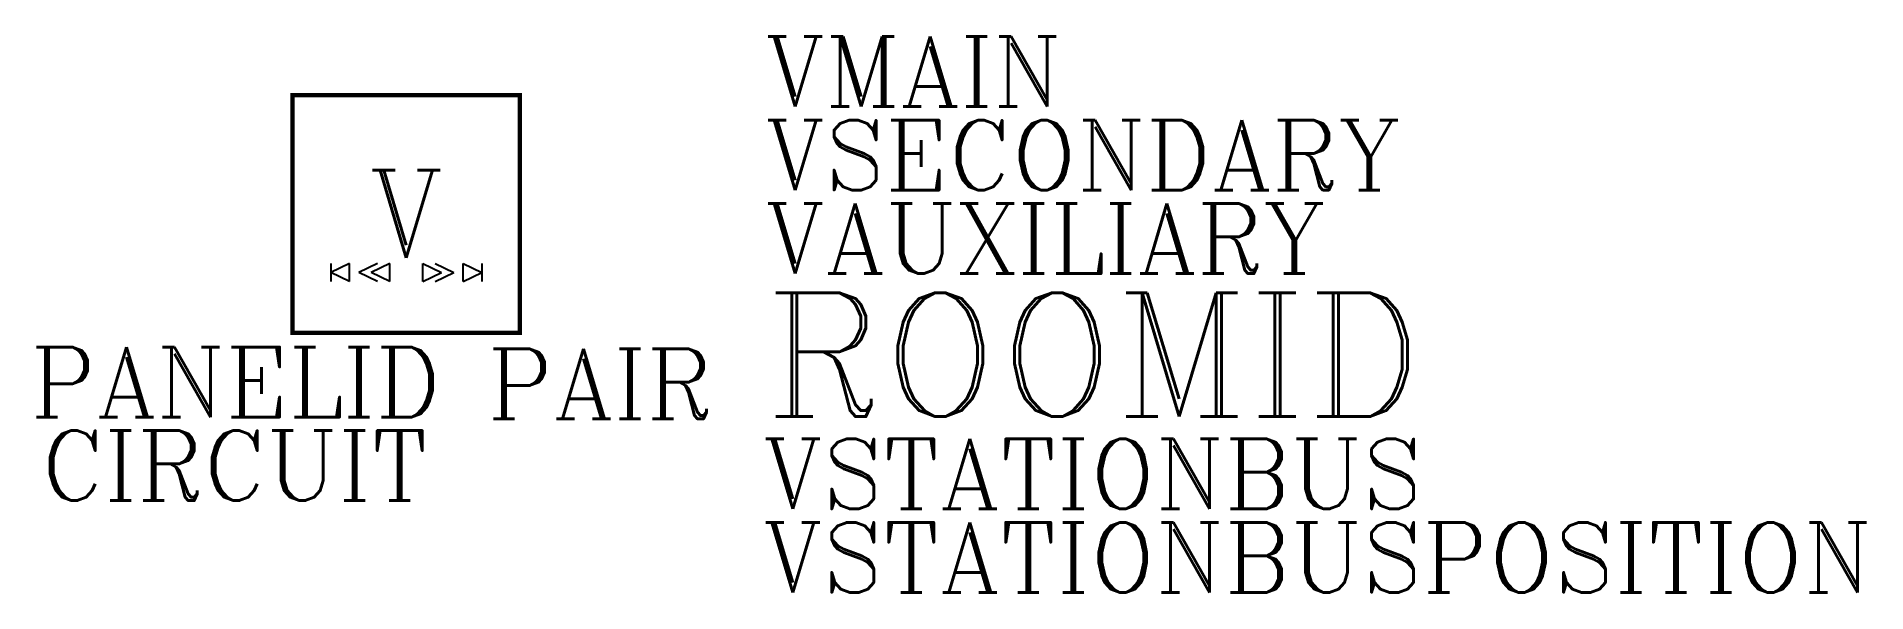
# Model space of a CAD drawing. Header units: inches. Extents: x -32 to 125, y -32 to 15.
import ezdxf
from ezdxf.enums import TextEntityAlignment as Align

# ---------------------------------------------------------------- set-up
doc = ezdxf.new("R2010")
doc.units = ezdxf.units.IN
doc.header["$LTSCALE"] = 48
doc.header["$MEASUREMENT"] = 0
doc.styles.add('ROMANC', font='COMPLEX.SHX')
doc.styles.add('WSNotes', font='complex.shx', dxfattribs={"height": 18})

msp = doc.modelspace()

# ---------------------------------------------------------------- texts
at = {"flags": 1}
for tag, p, height, style in [('VMAIN', (30.77, 9.21), 6, 'ROMANC'), ('VSECONDARY', (30.77, 2.04), 6, 'ROMANC'), ('VAUXILIARY', (30.77, -5.12), 6, 'ROMANC'), ('ROOMID', (30.77, -17.38), 10.62, 'WSNotes'), ('VSTATIONBUS', (30.57, -25.3), 6, 'ROMANC'), ('VSTATIONBUSPOSITION', (30.57, -32.46), 6, 'ROMANC')]:
    msp.add_attdef(tag, p, '', height=height, dxfattribs=dict(at, style=style))
at = {"style": 'ROMANC'}
for tag, p in [('PANELID', (-32.21, -17.42)), ('PAIR', (6.97, -17.58))]:
    msp.add_attdef(tag, p, '', height=6, dxfattribs=at)
msp.add_attdef('CIRCUIT', text='', height=6, dxfattribs=at).set_placement((-14.71, -18.58), align=Align.TOP_CENTER)

# ---------------------------------------------------------------- wipeouts: each hides what was drawn before it
at = {"linetype": 'Continuous'}
msp.add_wipeout([(9.56, 10), (9.56, -10), (-9.56, -10), (-9.56, 10)], dxfattribs=at)

# ---------------------------------------------------------------- next in the draw order: linework, layer by layer
at = {"linetype": 'Continuous', "const_width": 0.75}
msp.add_lwpolyline([(-9.56, 10), (9.56, 10), (9.56, -10), (-9.56, -10)], close=True, dxfattribs=at)

# ---------------------------------------------------------------- next in the draw order: wipeouts: each hides what was drawn before it
at = {"linetype": 'Continuous'}
msp.add_wipeout([(-9.56, 10), (9.56, 10), (9.56, -10), (-9.56, -10)], dxfattribs=at)

# ---------------------------------------------------------------- next in the draw order: linework, layer by layer
for p, q in [((-4.88, -4.25), (-6.48, -5.03)), ((-6.48, -4.25), (-6.48, -5.81)), ((-4.88, -5.81), (-4.88, -4.25)), ((-2.48, -4.25), (-4.08, -5.03)), ((-1.41, -4.25), (-3.01, -5.03)), ((-1.41, -5.81), (-1.41, -4.25)), ((1.41, -5.81), (1.41, -4.25)), ((1.41, -4.25), (3.01, -5.03)), ((2.48, -4.25), (4.08, -5.03)), ((4.88, -5.81), (4.88, -4.25)), ((4.88, -4.25), (6.48, -5.03)), ((6.48, -4.25), (6.48, -5.81)), ((-4.88, -5.81), (-6.48, -5.03)), ((-2.48, -5.81), (-4.08, -5.03)), ((-1.41, -5.81), (-3.01, -5.03)), ((1.41, -5.81), (3.01, -5.03)), ((2.48, -5.81), (4.08, -5.03)), ((4.88, -5.81), (6.48, -5.03))]:
    msp.add_line(p, q)

# ---------------------------------------------------------------- next in the draw order: texts
at = {"style": 'ROMANC'}
msp.add_text('V', height=7.51, dxfattribs=at).set_placement((0, 0), align=Align.MIDDLE_CENTER)

doc.saveas('drawing.dxf')
